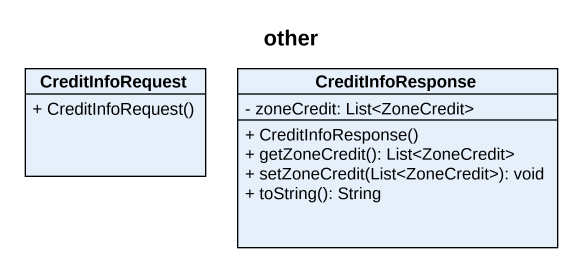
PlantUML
@startuml
title other
hide circle
hide empty members
skinparam classAttributeIconSize 0
class CreditInfoRequest {
  + CreditInfoRequest()
}
class CreditInfoResponse {
  - zoneCredit: List<ZoneCredit>
  + CreditInfoResponse()
  + getZoneCredit(): List<ZoneCredit>
  + setZoneCredit(List<ZoneCredit>): void
  + toString(): String
}
@enduml
